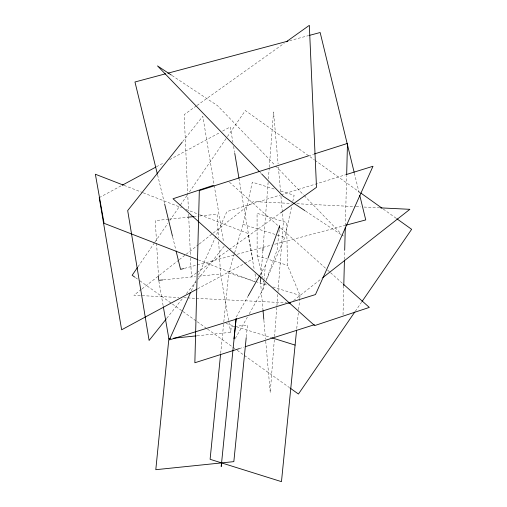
<?xml version="1.0" encoding="UTF-8"?>
<svg xmlns="http://www.w3.org/2000/svg" width="507" height="507" viewBox="0 0 507 507"><rect width="100%" height="100%" fill="white"/><g stroke="black" fill="none" stroke-linecap="round" stroke-linejoin="round"><path stroke-width="0.38" stroke-dasharray="2.54 1.9" d="M343.024 314.79L343.784 285.574M344.462 259.508L344.703 250.033M345.343 225.552L346.636 175.796M260.978 275.301L262.797 251.63M263.165 246.896L268.14 182.184M268.387 179.028L269.236 167.982M269.299 167.19L273.546 111.952L278.109 163.913M274.312 339.76L270.244 392.633L265.611 339.88M274.553 336.604L276.86 306.615M276.923 305.829L277.95 292.412M278.013 291.626L283.299 222.966L282.399 212.731M220.678 353.36L223.65 323.536M223.809 321.964L228.682 273.127L234.399 253.614M197.046 335.799L230.691 332.326L231.243 326.755L235.882 326.28M246.301 336.857L247.473 325.082L236.655 326.197M296.753 328.555L298.325 312.8M298.636 309.65L299.662 299.409M299.738 298.617L300.055 295.467L287.482 265.313L286.607 222.535L257.068 213.282L257.144 255.82L262.784 277.589M249.286 313.751L262.88 289.681L263.786 281.068M263.868 280.289L265.427 265.415L267.791 258.798M279.224 229.658L277.095 250.014L266.302 280.137M234.621 252.866L242.967 224.348L252.321 182.178L274.731 189.193M266.093 280.739L284.801 237.447L291.601 206.774M292.793 201.406L294.149 195.271L279.211 190.594M262.88 289.681L265.25 283.071M191.316 290.898L195.841 280.802M198.427 275.035L226.876 211.603L280.352 195.011M236.287 316.983L248.329 295.67M259.983 275.041L265.427 265.415M235.299 338.505L247.34 317.186M137.974 266.796L154.527 242.714M154.971 242.061L167.95 223.181M169.737 220.577L180.029 205.601M180.473 204.955L187.184 195.189M189.422 191.931L227.003 137.245M227.453 136.592L245.35 110.551L314.315 159.813M355.261 311.349L361.523 302.235M182.678 141.542L202.813 116.274L214.1 184.719M166.778 318.269L182.495 298.547M186.418 293.616L195.746 281.905M197.711 279.439L224.227 246.161M141.377 289.408L133.911 295.258L178.971 297.495M141.998 288.92L158.792 275.745M159.413 275.257L178.698 260.129M179.32 259.641L185.543 254.761M186.164 254.273L198.605 244.513M199.226 244.025L253.342 201.571L291.291 203.453M293.559 300.575L321.546 278.616M196.393 105.9L184.199 114.595L188.471 210.982M197.033 105.437L284.307 43.196M196.507 272.899L191.373 276.562L190.467 256.016M197.153 272.443L228.594 250.014M229.234 249.558L279.927 213.403M99.226 197.635L121.534 185.6M156.384 166.797L164.053 162.658M169.63 159.654L219.823 132.574M222.611 131.072L230.279 126.934L232.916 142.486M197.616 288.806L252.689 259.096L239.108 179.022M308.37 155.871L313.637 154.198M239.222 348.632L243.734 347.194M281.106 194.777L345.121 174.915M289.541 40.693L308.668 35.579M184.383 268.374L234.12 255.084M237.181 254.267L271.619 245.071M274.68 244.254L345.083 225.444M168.59 219.214L155.288 220.589L156.555 242.606M169.37 219.132L186.582 217.357M193.623 216.628L199.105 216.064M199.885 215.982L217.097 214.208L218.46 237.802M163.419 279.87L195.499 276.556M198.63 276.233L220.539 273.97L230.691 332.326M296.823 203.725L355.325 206.622M356.117 206.66L360.864 206.894M364.026 207.052L379.838 207.838M183.718 297.729L186.88 297.882M187.672 297.92L195.575 298.312M196.367 298.35L286.493 302.818M242.967 224.348L276.581 234.874M277.329 235.109L284.801 237.447M257.144 255.82L287.482 265.313M228.682 273.127L254.825 281.309M255.572 281.543L268.317 285.53M272.848 286.949L300.055 295.467M225.983 323.46L235.749 326.514M236.503 326.749L271.061 337.567M124.095 185.385L142.505 192.533M143.247 192.818L181.544 207.693M185.968 209.404L199.226 214.55M199.961 214.841L247.834 233.423L254.337 270.035M198.357 259.907L255.072 281.924M172.025 75.524L217.56 105.684L275.168 165.434M305.582 211.089L343.201 236.002L341.553 234.291M314.955 160.269L360.071 192.495M383.273 209.068L396.163 218.276M135.375 277.563L139.241 280.327M139.888 280.789L182.425 311.171M183.071 311.628L196.608 321.299M197.248 321.755L206.919 328.663M207.566 329.125L236.566 349.836M237.213 350.299L289.415 387.589M229.443 182.171L278.223 225.849M280.574 227.954L327.009 269.528M327.598 270.054L329.943 272.158M330.532 272.684L342.878 283.736M275.719 166.004L303.699 195.024M304.244 195.594L341.008 233.727M260.104 172.329L261.2 173.464M263.76 281.347L264.534 284.351M354.342 173.071L359.387 193.807M157.576 174.921L164.49 203.339M172.71 237.137L175.701 249.425M255.027 273.926L255.991 279.382M158.862 281.132L163.191 306.032M233.575 146.371L234.627 152.588M214.227 185.492L223.587 242.27M278.387 167.063L280.529 191.475M280.948 196.196L282.329 211.945M260.49 281.619L262.981 309.961M263.881 320.196L265.541 339.094M218.682 241.731L220.539 273.97M156.6 243.392L158.412 274.851M188.61 214.144L188.68 215.722M188.718 216.514L190.429 255.23"/><path stroke-width="0.76" d="M343.784 285.574L344.437 260.3M344.703 250.033L345.299 227.13M346.655 175.01L347.479 143.418L314.384 153.957M260.49 281.619L260.858 276.879M262.86 250.838L263.101 247.682M163.33 306.805L168.875 338.708L155.801 469.691L233.841 461.636L246.218 337.637M220.596 354.146L210.101 459.304L281.467 481.65L296.595 330.127M221.603 462.599L221.21 466.522L236.129 318.554L233.993 338.904M279.389 228.093L279.636 225.748L268.057 258.069M190.67 292.336L169.338 339.912L315.455 294.573L372.994 166.264L345.875 174.681M248.329 295.67L259.597 275.726M137.524 267.449L132.156 275.263L134.735 277.101M354.811 312.001L298.439 394.028L290.061 388.045M361.973 301.589L411.633 229.322L396.81 218.732M182.19 142.156L127.682 210.57L149.102 340.457L166.29 318.884M322.794 277.64L409.878 209.321L380.624 207.876M286.227 41.828L309.327 25.35L316.501 187.317L280.567 212.946M122.231 185.22L155.687 167.171M196.919 289.18L121.636 329.797L99.226 197.635M213.447 185.321L173.007 198.763L314.651 325.589L369.324 307.413L343.461 284.262M308.37 155.871L199.327 190.594L194.853 362.759L239.222 348.632M245.242 346.712L314.429 324.683M165.574 73.807L134.963 81.988L157.385 174.155M167.868 73.198L288.008 41.099M309.435 35.376L320.151 32.518L354.159 172.304M183.616 268.577L180.555 269.394L176.075 250.959M345.844 225.241L365.743 219.924L359.761 195.347M187.368 217.275L193.623 216.628M162.639 279.946L158.729 280.352L158.457 275.637M168.875 338.708L170.441 338.543M173.571 338.22L196.26 335.881M288.077 302.894L290.448 303.015M271.809 337.801L295.099 345.096M123.353 185.099L95.367 174.237L104.074 223.308L197.622 259.622M171.366 75.087L157.506 65.91L259.552 171.759M304.922 210.652L283.147 196.228L261.745 174.034M360.718 192.958L381.986 208.149M164.674 204.112L172.519 236.37M234.76 153.368L238.974 178.249M263.051 310.747L263.811 319.41"/></g></svg>
